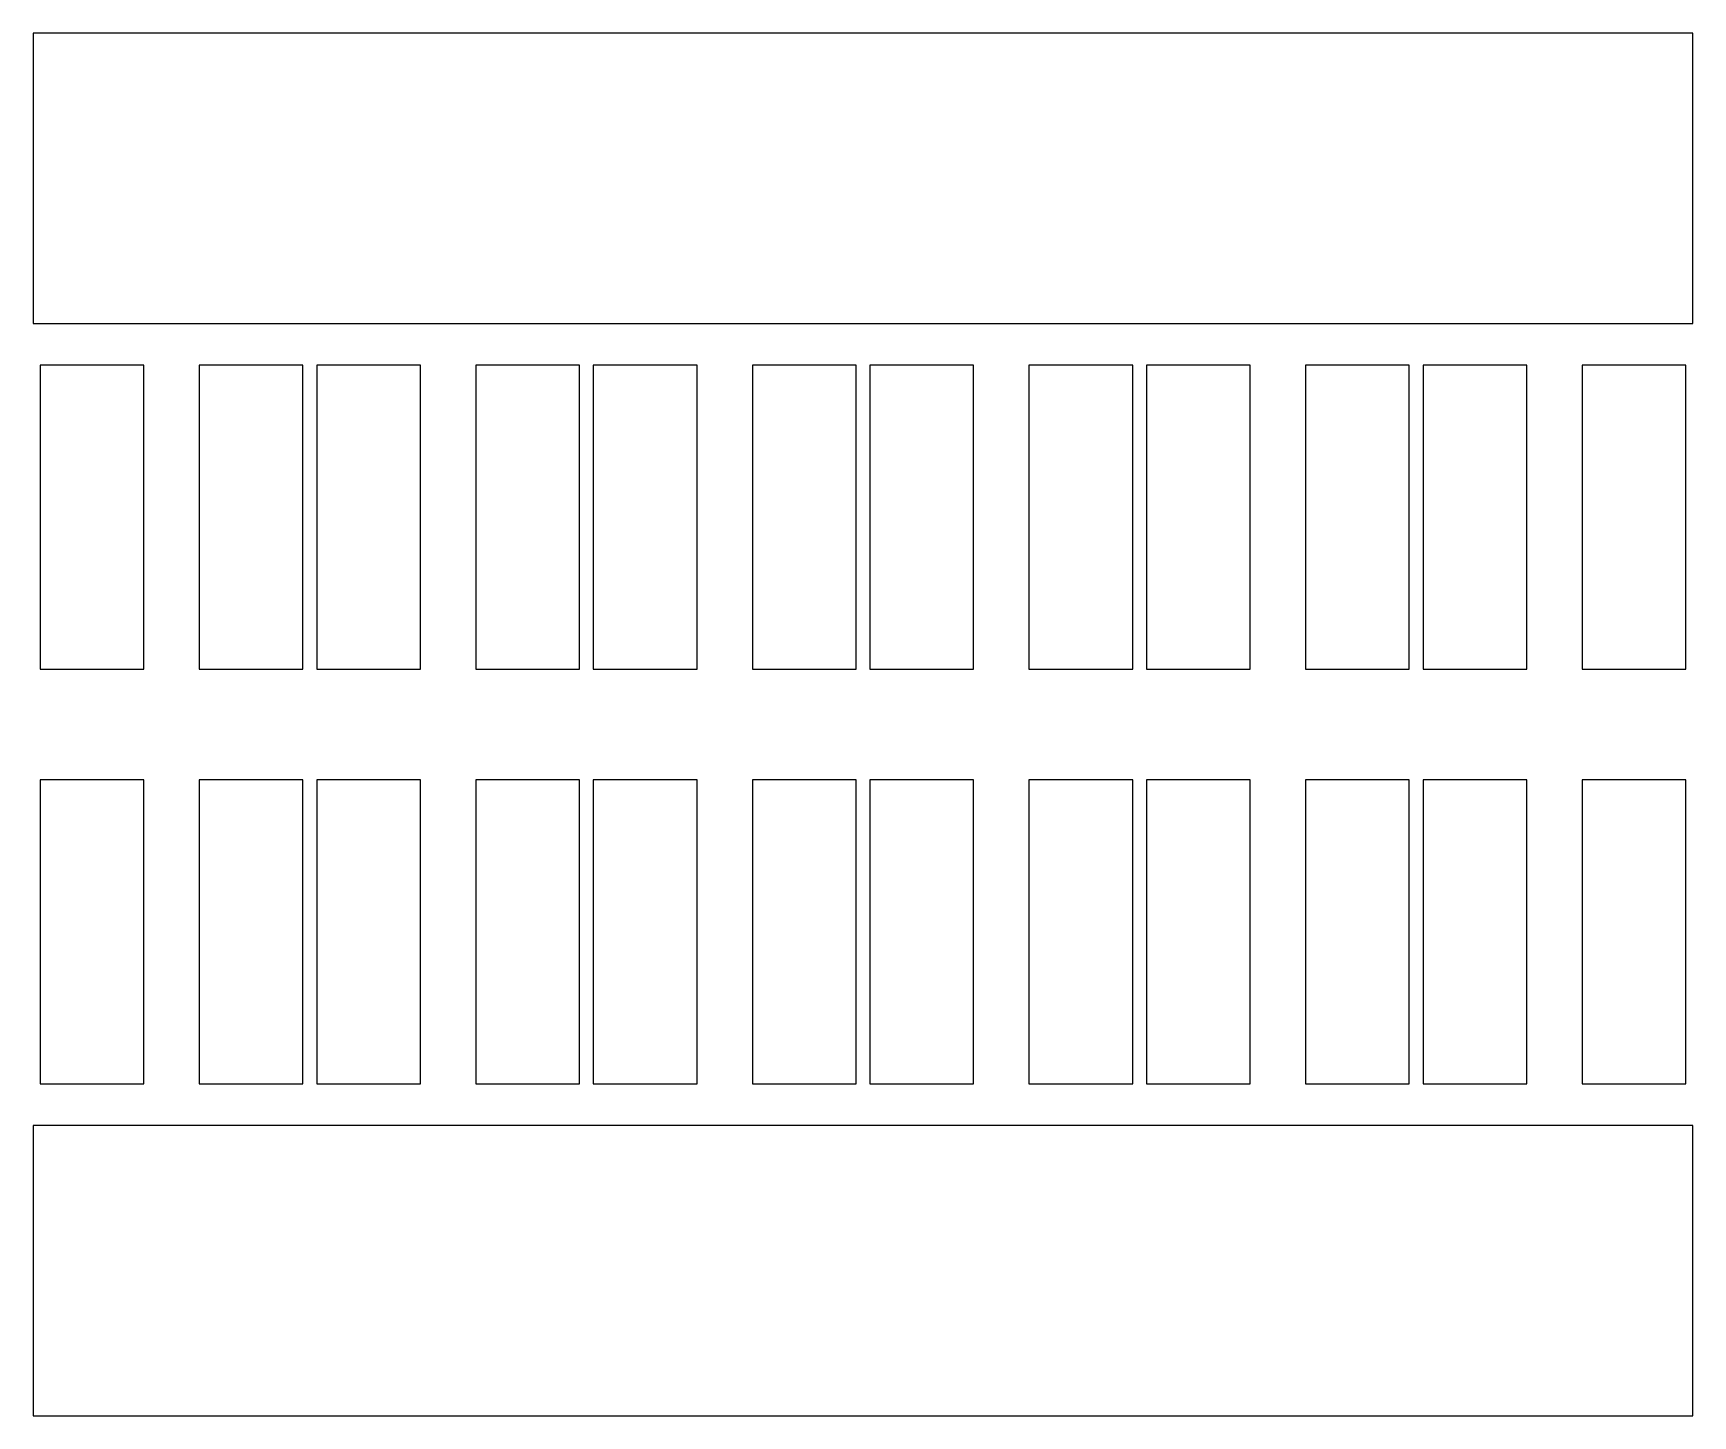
# Model space of a CAD drawing. Header units: metres. Extents: x 0 to 240, y -100 to 100.
import ezdxf

# ---------------------------------------------------------------- set-up
doc = ezdxf.new("R2010")
doc.units = ezdxf.units.M

msp = doc.modelspace()

# ---------------------------------------------------------------- linework, layer by layer
at = {"layer": 'TREAD'}
for p, q in [((40, 100), (0, 100)), ((0, 100), (0, 58)), ((80, 100), (40, 100)), ((120, 100), (80, 100)), ((160, 100), (120, 100)), ((200, 100), (160, 100)), ((240, 100), (200, 100)), ((240, 58), (240, 100)), ((0, 58), (40, 58)), ((40, 58), (80, 58)), ((80, 58), (120, 58)), ((120, 58), (160, 58)), ((160, 58), (200, 58)), ((200, 58), (240, 58)), ((16, 52), (1, 52)), ((1, 52), (1, 8)), ((16, 8), (16, 52)), ((39, 52), (24, 52)), ((24, 52), (24, 8)), ((39, 8), (39, 52)), ((56, 52), (41, 52)), ((41, 52), (41, 8)), ((56, 8), (56, 52)), ((79, 52), (64, 52)), ((64, 52), (64, 8)), ((79, 8), (79, 52)), ((96, 52), (81, 52)), ((81, 52), (81, 8)), ((96, 8), (96, 52)), ((119, 52), (104, 52)), ((104, 52), (104, 8)), ((119, 8), (119, 52)), ((136, 52), (121, 52)), ((121, 52), (121, 8)), ((136, 8), (136, 52)), ((159, 52), (144, 52)), ((144, 52), (144, 8)), ((159, 8), (159, 52)), ((176, 52), (161, 52)), ((161, 52), (161, 8)), ((176, 8), (176, 52)), ((199, 52), (184, 52)), ((184, 52), (184, 8)), ((199, 8), (199, 52)), ((216, 52), (201, 52)), ((201, 52), (201, 8)), ((216, 8), (216, 52)), ((239, 52), (224, 52)), ((224, 52), (224, 8)), ((239, 8), (239, 52)), ((1, 8), (16, 8)), ((24, 8), (39, 8)), ((41, 8), (56, 8)), ((64, 8), (79, 8)), ((81, 8), (96, 8)), ((104, 8), (119, 8)), ((121, 8), (136, 8)), ((144, 8), (159, 8)), ((161, 8), (176, 8)), ((184, 8), (199, 8)), ((201, 8), (216, 8)), ((224, 8), (239, 8)), ((16, -8), (1, -8)), ((1, -8), (1, -52)), ((16, -52), (16, -8)), ((39, -8), (24, -8)), ((24, -8), (24, -52)), ((39, -52), (39, -8)), ((56, -8), (41, -8)), ((41, -8), (41, -52)), ((56, -52), (56, -8)), ((79, -8), (64, -8)), ((64, -8), (64, -52)), ((79, -52), (79, -8)), ((96, -8), (81, -8)), ((81, -8), (81, -52)), ((96, -52), (96, -8)), ((119, -8), (104, -8)), ((104, -8), (104, -52)), ((119, -52), (119, -8)), ((136, -8), (121, -8)), ((121, -8), (121, -52)), ((136, -52), (136, -8)), ((159, -8), (144, -8)), ((144, -8), (144, -52)), ((159, -52), (159, -8)), ((176, -8), (161, -8)), ((161, -8), (161, -52)), ((176, -52), (176, -8)), ((199, -8), (184, -8)), ((184, -8), (184, -52)), ((199, -52), (199, -8)), ((216, -8), (201, -8)), ((201, -8), (201, -52)), ((216, -52), (216, -8)), ((239, -8), (224, -8)), ((224, -8), (224, -52)), ((239, -52), (239, -8)), ((1, -52), (16, -52)), ((24, -52), (39, -52)), ((41, -52), (56, -52)), ((64, -52), (79, -52)), ((81, -52), (96, -52)), ((104, -52), (119, -52)), ((121, -52), (136, -52)), ((144, -52), (159, -52)), ((161, -52), (176, -52)), ((184, -52), (199, -52)), ((201, -52), (216, -52)), ((224, -52), (239, -52)), ((40, -58), (0, -58)), ((0, -58), (0, -100)), ((80, -58), (40, -58)), ((120, -58), (80, -58)), ((160, -58), (120, -58)), ((200, -58), (160, -58)), ((240, -58), (200, -58)), ((240, -100), (240, -58)), ((0, -100), (40, -100)), ((40, -100), (80, -100)), ((80, -100), (120, -100)), ((120, -100), (160, -100)), ((160, -100), (200, -100)), ((200, -100), (240, -100))]:
    msp.add_line(p, q, dxfattribs=at)

doc.saveas('drawing.dxf')
